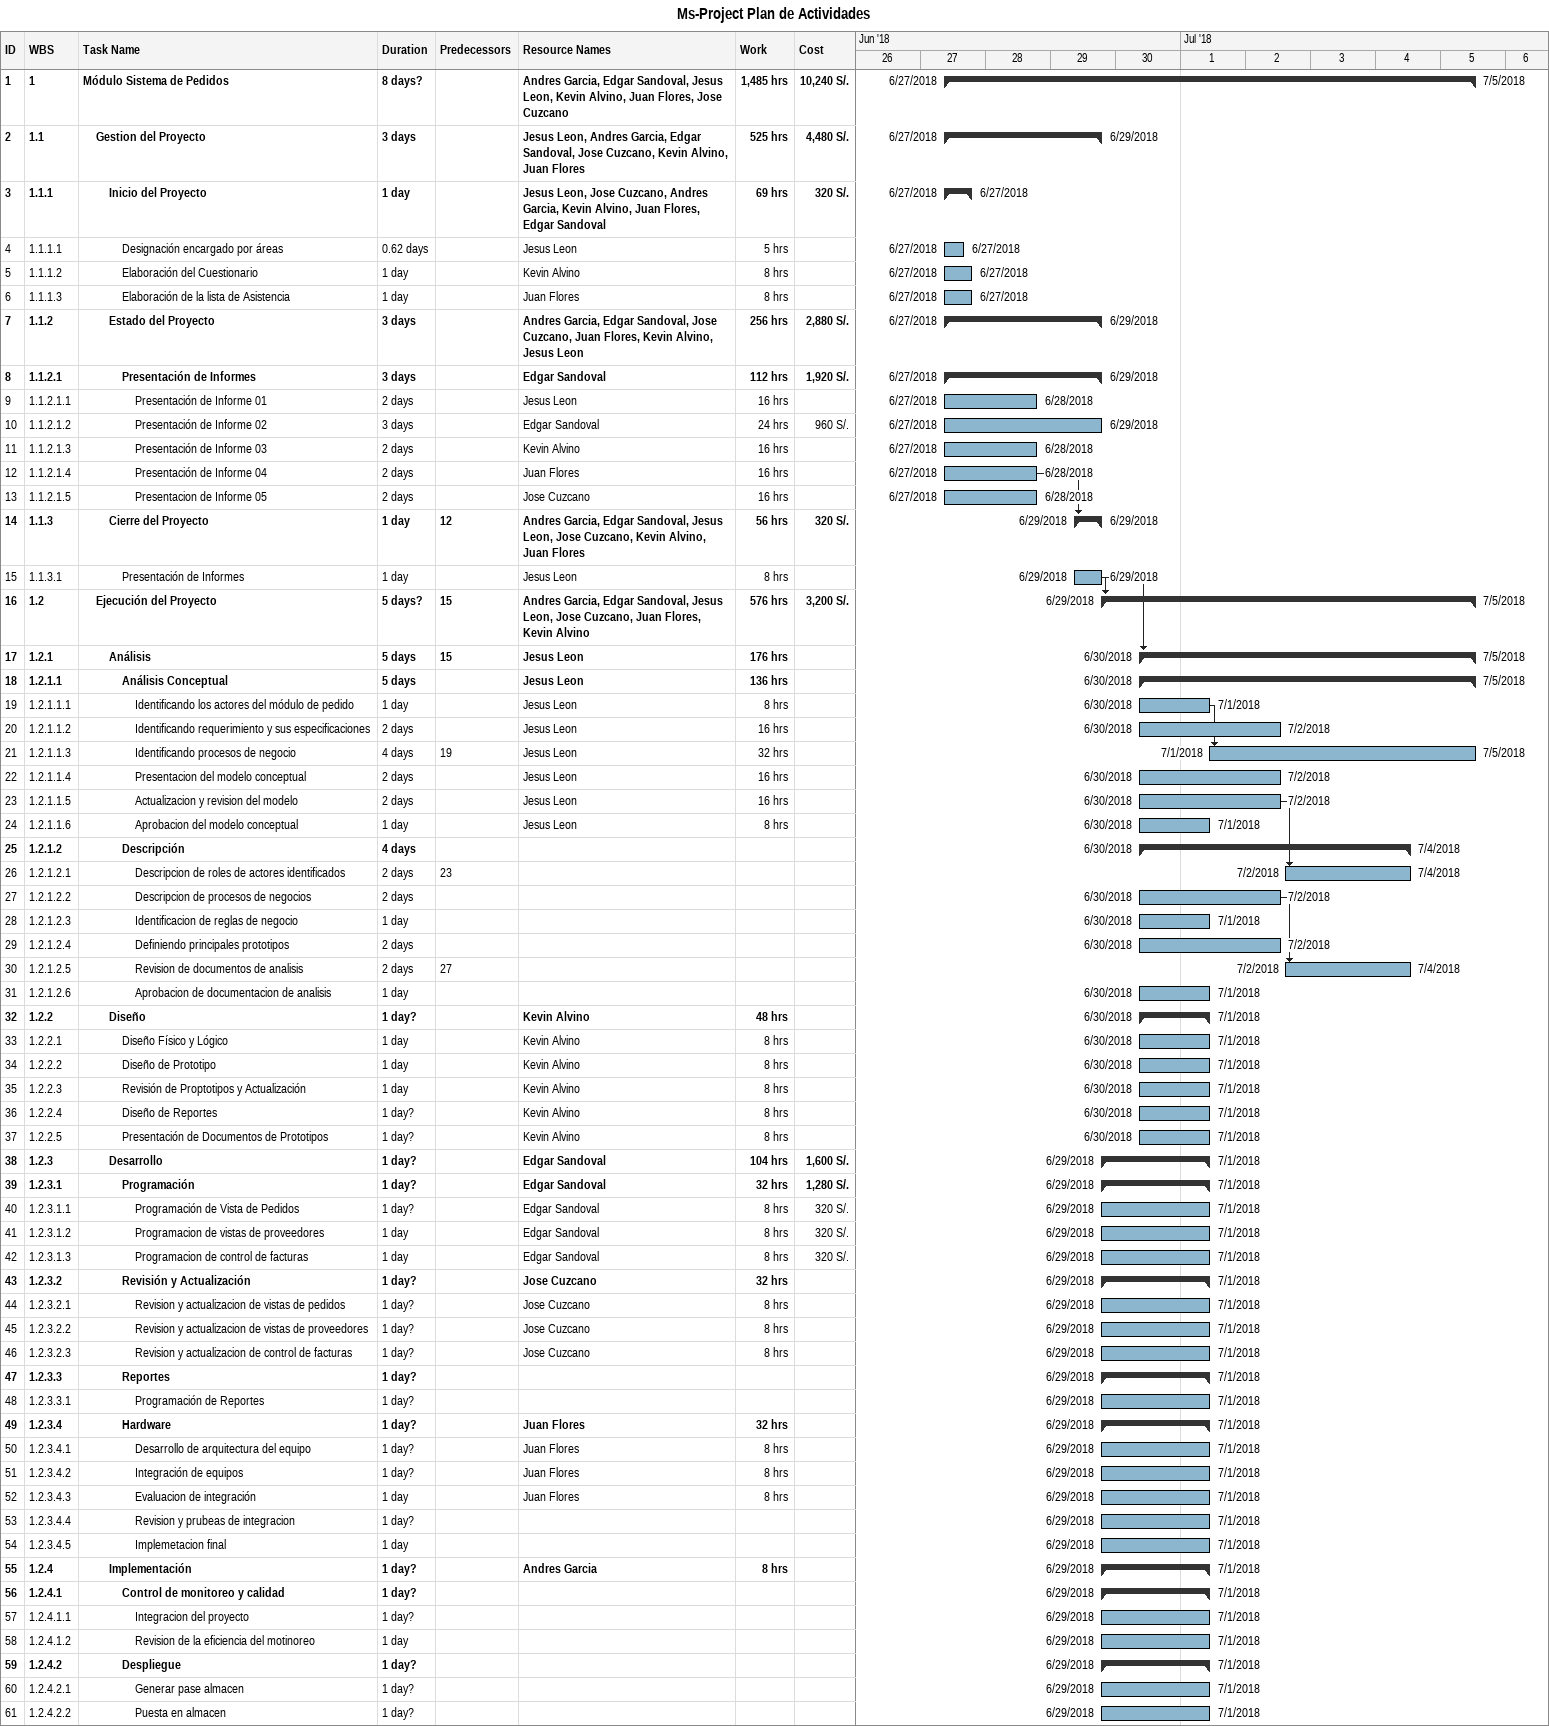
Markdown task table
Ms-Project Plan de Actividades

| ID | WBS | Task | Duration | Start | Finish | Predecessors | Resources | Work (h) | Cost (S/.) |
|---|---|---|---|---|---|---|---|---|---|
| 1 | 1 | **Módulo Sistema de Pedidos** | 8d? | 2018-06-27 | 2018-07-05 |  | Andres Garcia, Edgar Sandoval, Jesus Leon, Kevin Alvino, Juan Flores, Jose Cuzcano | 1485 | 10240 |
| 2 | 1.1 | **Gestion del Proyecto** | 3d | 2018-06-27 | 2018-06-29 |  | Jesus Leon, Andres Garcia, Edgar Sandoval, Jose Cuzcano, Kevin Alvino, Juan Flores | 525 | 4480 |
| 3 | 1.1.1 | **Inicio del Proyecto** | 1d | 2018-06-27 | 2018-06-27 |  | Jesus Leon, Jose Cuzcano, Andres Garcia, Kevin Alvino, Juan Flores, Edgar Sandoval | 69 | 320 |
| 4 | 1.1.1.1 | Designación encargado por áreas | 0.62d | 2018-06-27 | 2018-06-27 |  | Jesus Leon | 5 |  |
| 5 | 1.1.1.2 | Elaboración del Cuestionario | 1d | 2018-06-27 | 2018-06-27 |  | Kevin Alvino | 8 |  |
| 6 | 1.1.1.3 | Elaboración de la lista de Asistencia | 1d | 2018-06-27 | 2018-06-27 |  | Juan Flores | 8 |  |
| 7 | 1.1.2 | **Estado del Proyecto** | 3d | 2018-06-27 | 2018-06-29 |  | Andres Garcia, Edgar Sandoval, Jose Cuzcano, Juan Flores, Kevin Alvino, Jesus Leon | 256 | 2880 |
| 8 | 1.1.2.1 | **Presentación de Informes** | 3d | 2018-06-27 | 2018-06-29 |  | Edgar Sandoval | 112 | 1920 |
| 9 | 1.1.2.1.1 | Presentación de Informe 01 | 2d | 2018-06-27 | 2018-06-28 |  | Jesus Leon | 16 |  |
| 10 | 1.1.2.1.2 | Presentación de Informe 02 | 3d | 2018-06-27 | 2018-06-29 |  | Edgar Sandoval | 24 | 960 |
| 11 | 1.1.2.1.3 | Presentación de Informe 03 | 2d | 2018-06-27 | 2018-06-28 |  | Kevin Alvino | 16 |  |
| 12 | 1.1.2.1.4 | Presentación de Informe 04 | 2d | 2018-06-27 | 2018-06-28 |  | Juan Flores | 16 |  |
| 13 | 1.1.2.1.5 | Presentacion de Informe 05 | 2d | 2018-06-27 | 2018-06-28 |  | Jose Cuzcano | 16 |  |
| 14 | 1.1.3 | **Cierre del Proyecto** | 1d | 2018-06-29 | 2018-06-29 | 12 | Andres Garcia, Edgar Sandoval, Jesus Leon, Jose Cuzcano, Kevin Alvino, Juan Flores | 56 | 320 |
| 15 | 1.1.3.1 | Presentación de Informes | 1d | 2018-06-29 | 2018-06-29 |  | Jesus Leon | 8 |  |
| 16 | 1.2 | **Ejecución del Proyecto** | 5d? | 2018-06-29 | 2018-07-05 | 15 | Andres Garcia, Edgar Sandoval, Jesus Leon, Jose Cuzcano, Juan Flores, Kevin Alvino | 576 | 3200 |
| 17 | 1.2.1 | **Análisis** | 5d | 2018-06-30 | 2018-07-05 | 15 | Jesus Leon | 176 |  |
| 18 | 1.2.1.1 | **Análisis Conceptual** | 5d | 2018-06-30 | 2018-07-05 |  | Jesus Leon | 136 |  |
| 19 | 1.2.1.1.1 | Identificando los actores del módulo de pedido | 1d | 2018-06-30 | 2018-07-01 |  | Jesus Leon | 8 |  |
| 20 | 1.2.1.1.2 | Identificando requerimiento y sus especificaciones | 2d | 2018-06-30 | 2018-07-02 |  | Jesus Leon | 16 |  |
| 21 | 1.2.1.1.3 | Identificando procesos de negocio | 4d | 2018-07-01 | 2018-07-05 | 19 | Jesus Leon | 32 |  |
| 22 | 1.2.1.1.4 | Presentacion del modelo conceptual | 2d | 2018-06-30 | 2018-07-02 |  | Jesus Leon | 16 |  |
| 23 | 1.2.1.1.5 | Actualizacion y revision del modelo | 2d | 2018-06-30 | 2018-07-02 |  | Jesus Leon | 16 |  |
| 24 | 1.2.1.1.6 | Aprobacion del modelo conceptual | 1d | 2018-06-30 | 2018-07-01 |  | Jesus Leon | 8 |  |
| 25 | 1.2.1.2 | **Descripción** | 4d | 2018-06-30 | 2018-07-04 |  |  |  |  |
| 26 | 1.2.1.2.1 | Descripcion de roles de actores identificados | 2d | 2018-07-02 | 2018-07-04 | 23 |  |  |  |
| 27 | 1.2.1.2.2 | Descripcion de procesos de negocios | 2d | 2018-06-30 | 2018-07-02 |  |  |  |  |
| 28 | 1.2.1.2.3 | Identificacion de reglas de negocio | 1d | 2018-06-30 | 2018-07-01 |  |  |  |  |
| 29 | 1.2.1.2.4 | Definiendo principales prototipos | 2d | 2018-06-30 | 2018-07-02 |  |  |  |  |
| 30 | 1.2.1.2.5 | Revision de documentos de analisis | 2d | 2018-07-02 | 2018-07-04 | 27 |  |  |  |
| 31 | 1.2.1.2.6 | Aprobacion de documentacion de analisis | 1d | 2018-06-30 | 2018-07-01 |  |  |  |  |
| 32 | 1.2.2 | **Diseño** | 1d? | 2018-06-30 | 2018-07-01 |  | Kevin Alvino | 48 |  |
| 33 | 1.2.2.1 | Diseño Físico y Lógico | 1d | 2018-06-30 | 2018-07-01 |  | Kevin Alvino | 8 |  |
| 34 | 1.2.2.2 | Diseño de Prototipo | 1d | 2018-06-30 | 2018-07-01 |  | Kevin Alvino | 8 |  |
| 35 | 1.2.2.3 | Revisión de Proptotipos y Actualización | 1d | 2018-06-30 | 2018-07-01 |  | Kevin Alvino | 8 |  |
| 36 | 1.2.2.4 | Diseño de Reportes | 1d? | 2018-06-30 | 2018-07-01 |  | Kevin Alvino | 8 |  |
| 37 | 1.2.2.5 | Presentación de Documentos de Prototipos | 1d? | 2018-06-30 | 2018-07-01 |  | Kevin Alvino | 8 |  |
| 38 | 1.2.3 | **Desarrollo** | 1d? | 2018-06-29 | 2018-07-01 |  | Edgar Sandoval | 104 | 1600 |
| 39 | 1.2.3.1 | **Programación** | 1d? | 2018-06-29 | 2018-07-01 |  | Edgar Sandoval | 32 | 1280 |
| 40 | 1.2.3.1.1 | Programación de Vista de Pedidos | 1d? | 2018-06-29 | 2018-07-01 |  | Edgar Sandoval | 8 | 320 |
| 41 | 1.2.3.1.2 | Programacion de vistas de proveedores | 1d | 2018-06-29 | 2018-07-01 |  | Edgar Sandoval | 8 | 320 |
| 42 | 1.2.3.1.3 | Programacion de control de facturas | 1d | 2018-06-29 | 2018-07-01 |  | Edgar Sandoval | 8 | 320 |
| 43 | 1.2.3.2 | **Revisión y Actualización** | 1d? | 2018-06-29 | 2018-07-01 |  | Jose Cuzcano | 32 |  |
| 44 | 1.2.3.2.1 | Revision y actualizacion de vistas de pedidos | 1d? | 2018-06-29 | 2018-07-01 |  | Jose Cuzcano | 8 |  |
| 45 | 1.2.3.2.2 | Revision y actualizacion de vistas de proveedores | 1d? | 2018-06-29 | 2018-07-01 |  | Jose Cuzcano | 8 |  |
| 46 | 1.2.3.2.3 | Revision y actualizacion de control de facturas | 1d? | 2018-06-29 | 2018-07-01 |  | Jose Cuzcano | 8 |  |
| 47 | 1.2.3.3 | **Reportes** | 1d? | 2018-06-29 | 2018-07-01 |  |  |  |  |
| 48 | 1.2.3.3.1 | Programación de Reportes | 1d? | 2018-06-29 | 2018-07-01 |  |  |  |  |
| 49 | 1.2.3.4 | **Hardware** | 1d? | 2018-06-29 | 2018-07-01 |  | Juan Flores | 32 |  |
| 50 | 1.2.3.4.1 | Desarrollo de arquitectura del equipo | 1d? | 2018-06-29 | 2018-07-01 |  | Juan Flores | 8 |  |
| 51 | 1.2.3.4.2 | Integración de equipos | 1d? | 2018-06-29 | 2018-07-01 |  | Juan Flores | 8 |  |
| 52 | 1.2.3.4.3 | Evaluacion de integración | 1d | 2018-06-29 | 2018-07-01 |  | Juan Flores | 8 |  |
| 53 | 1.2.3.4.4 | Revision y prubeas de integracion | 1d? | 2018-06-29 | 2018-07-01 |  |  |  |  |
| 54 | 1.2.3.4.5 | Implemetacion final | 1d | 2018-06-29 | 2018-07-01 |  |  |  |  |
| 55 | 1.2.4 | **Implementación** | 1d? | 2018-06-29 | 2018-07-01 |  | Andres Garcia | 8 |  |
| 56 | 1.2.4.1 | **Control de monitoreo y calidad** | 1d? | 2018-06-29 | 2018-07-01 |  |  |  |  |
| 57 | 1.2.4.1.1 | Integracion del proyecto | 1d? | 2018-06-29 | 2018-07-01 |  |  |  |  |
| 58 | 1.2.4.1.2 | Revision de la eficiencia del motinoreo | 1d | 2018-06-29 | 2018-07-01 |  |  |  |  |
| 59 | 1.2.4.2 | **Despliegue** | 1d? | 2018-06-29 | 2018-07-01 |  |  |  |  |
| 60 | 1.2.4.2.1 | Generar pase almacen | 1d? | 2018-06-29 | 2018-07-01 |  |  |  |  |
| 61 | 1.2.4.2.2 | Puesta en almacen | 1d? | 2018-06-29 | 2018-07-01 |  |  |  |  |
